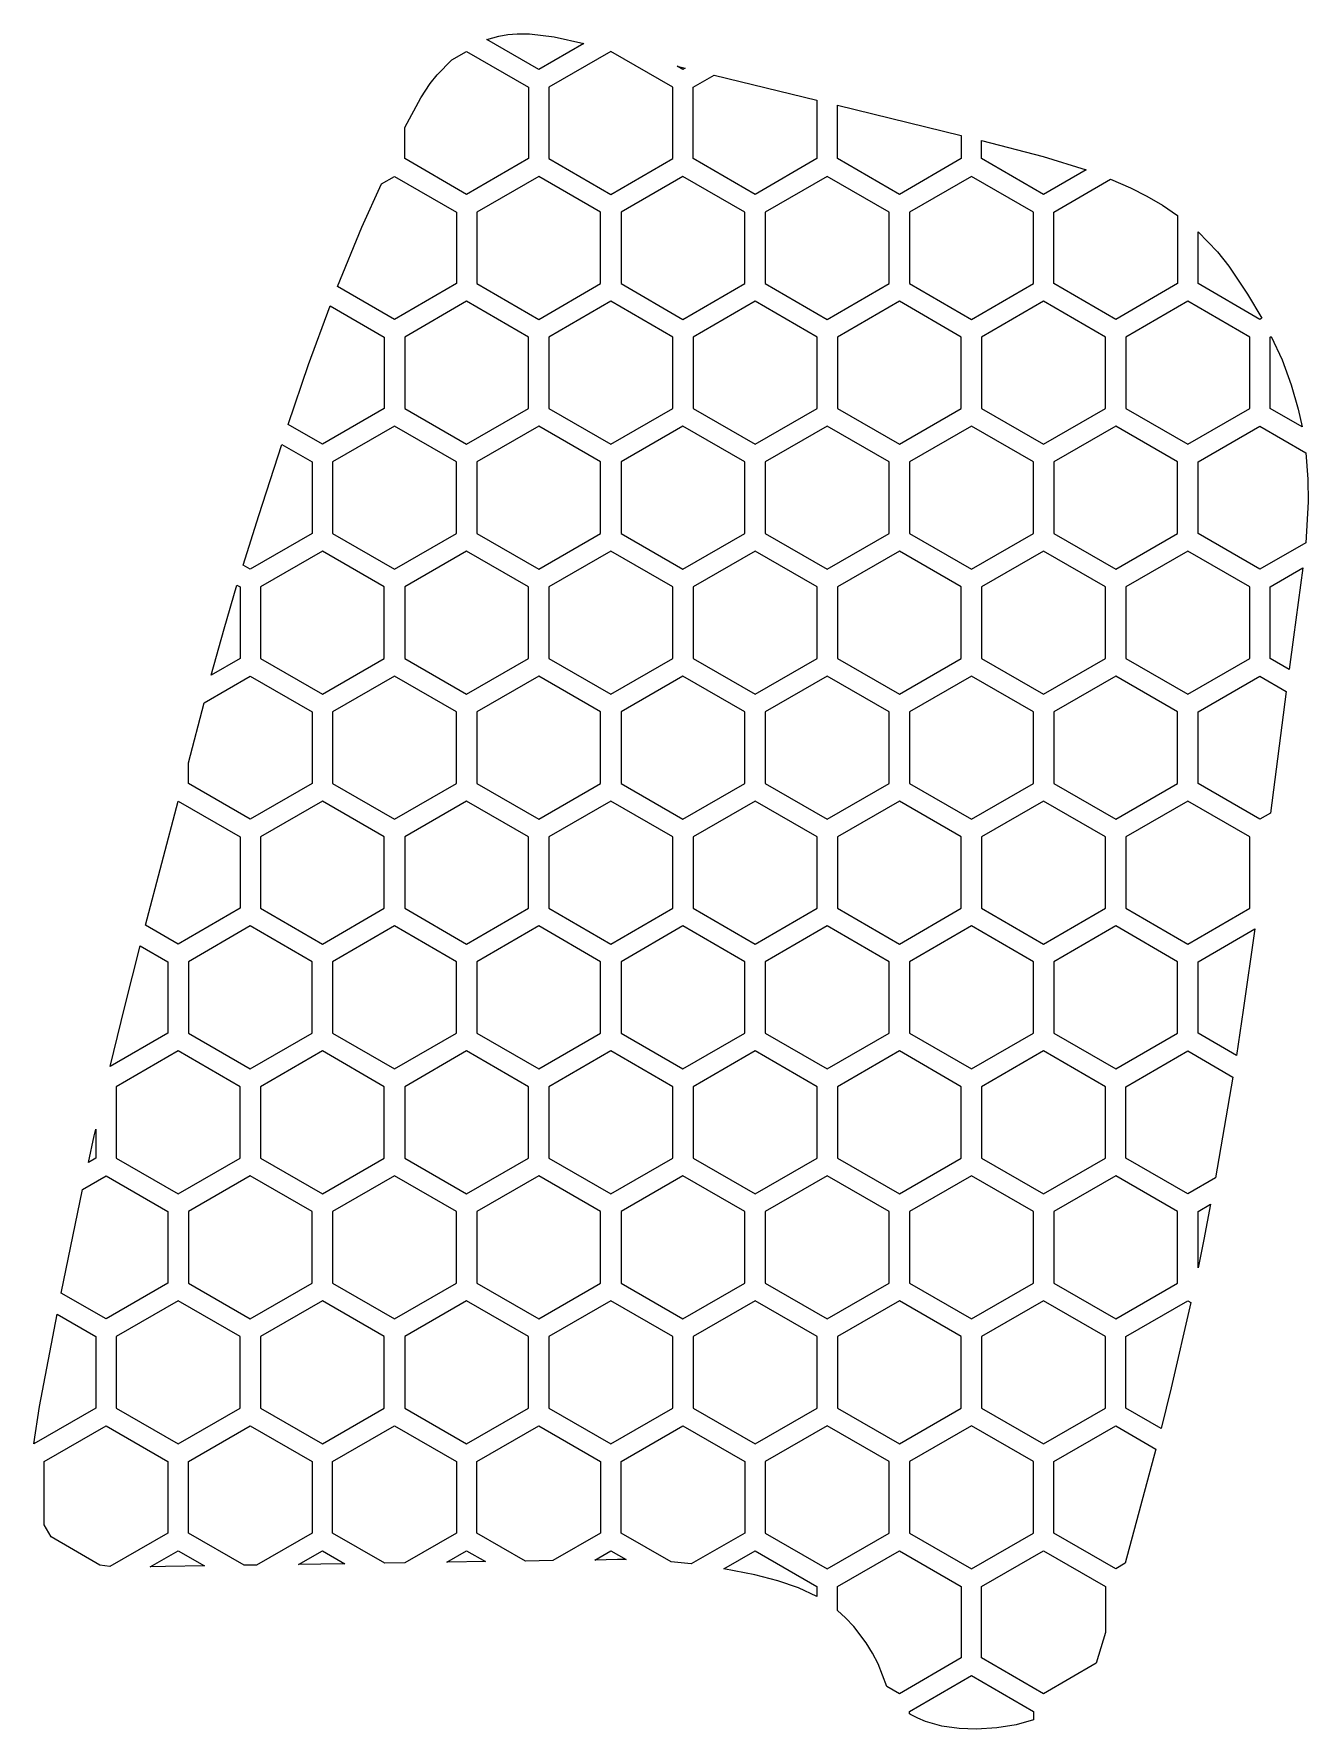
# Model space of a CAD drawing. Header units: millimetres. Extents: x 170.4 to 201.6, y -136.1 to -94.7.
import ezdxf

# ---------------------------------------------------------------- set-up
doc = ezdxf.new("R2010")
doc.units = ezdxf.units.MM

# ---------------------------------------------------------------- blocks, each defined once
blk = doc.blocks.new('HEX')
blk.add_lwpolyline([(1.516, 0.875), (0, 1.75), (-1.516, 0.875), (-1.516, -0.875), (0, -1.75), (1.516, -0.875)], close=True)

msp = doc.modelspace()

# ---------------------------------------------------------------- linework, layer by layer
for points in [[(181.454, -94.786), (181.749, -94.704), (181.973, -94.668), (182.198, -94.651), (182.5, -94.653), (183.107, -94.725), (183.833, -94.882), (182.727, -95.521), (181.454, -94.786)], [(179.446, -96.943), (179.838, -96.212), (180.072, -95.867), (180.241, -95.653), (180.601, -95.287), (180.961, -95.079), (182.477, -95.954), (182.477, -97.704), (180.961, -98.579), (179.446, -97.704), (179.446, -96.943)], [(186.118, -95.44), (186.315, -95.488), (186.258, -95.521), (186.118, -95.44)], [(187.018, -95.659), (189.539, -96.275), (189.539, -97.704), (188.024, -98.579), (186.508, -97.704), (186.508, -95.954), (187.018, -95.659)], [(190.039, -96.397), (193.07, -97.137), (193.07, -97.704), (191.555, -98.579), (190.039, -97.704), (190.039, -96.397)], [(193.57, -97.262), (195.079, -97.651), (196.125, -97.979), (195.086, -98.579), (193.57, -97.704), (193.57, -97.262)], [(177.802, -100.832), (178.399, -99.383), (178.878, -98.32), (179.196, -98.137), (180.711, -99.012), (180.711, -100.762), (179.196, -101.637), (177.802, -100.832)], [(196.728, -98.208), (197.214, -98.422), (197.612, -98.624), (197.996, -98.846), (198.367, -99.095), (198.367, -100.762), (196.851, -101.637), (195.336, -100.762), (195.336, -99.012), (196.728, -98.208)], [(198.867, -99.497), (199.342, -99.981), (199.621, -100.336), (200.082, -101.019), (200.43, -101.609), (200.382, -101.637), (198.867, -100.762), (198.867, -99.497)], [(176.592, -104.211), (177.09, -102.741), (177.619, -101.304), (178.946, -102.07), (178.946, -103.82), (177.43, -104.695), (176.592, -104.211)], [(200.661, -102.053), (200.923, -102.63), (201.148, -103.241), (201.319, -103.836), (201.413, -104.27), (200.632, -103.82), (200.632, -102.07), (200.661, -102.053)], [(201.508, -104.903), (201.556, -105.55), (201.562, -106.105), (201.504, -107.105), (200.382, -107.753), (198.867, -106.878), (198.867, -105.128), (200.382, -104.253), (201.508, -104.903)], [(175.49, -107.652), (175.872, -106.435), (176.434, -104.697), (177.18, -105.128), (177.18, -106.878), (175.665, -107.753), (175.49, -107.652)], [(201.437, -107.721), (201.203, -109.417), (201.099, -110.205), (200.632, -109.936), (200.632, -108.186), (201.437, -107.721)], [(174.71, -110.342), (175.023, -109.213), (175.34, -108.143), (175.415, -108.186), (175.415, -109.936), (174.71, -110.342)], [(174.149, -112.493), (174.535, -111.021), (175.665, -110.369), (177.18, -111.244), (177.18, -112.994), (175.665, -113.869), (174.149, -112.994), (174.149, -112.493)], [(201.028, -110.742), (200.64, -113.72), (200.382, -113.869), (198.867, -112.994), (198.867, -111.244), (200.382, -110.369), (201.028, -110.742)], [(173.1, -116.466), (173.901, -113.428), (175.415, -114.302), (175.415, -116.052), (173.899, -116.927), (173.1, -116.466)], [(200.259, -116.556), (199.975, -118.544), (199.805, -119.652), (198.867, -119.11), (198.867, -117.36), (200.259, -116.556)], [(172.239, -119.924), (172.595, -118.457), (172.971, -116.968), (173.649, -117.36), (173.649, -119.11), (172.239, -119.924)], [(199.722, -120.181), (199.298, -122.65), (198.617, -123.043), (197.101, -122.168), (197.101, -120.418), (198.617, -119.543), (199.722, -120.181)], [(171.701, -122.273), (171.846, -121.622), (171.884, -121.456), (171.884, -122.168), (171.701, -122.273)], [(171.037, -125.468), (171.558, -122.933), (172.134, -122.601), (173.649, -123.476), (173.649, -125.226), (172.134, -126.101), (171.037, -125.468)], [(199.176, -123.297), (199.008, -124.161), (198.867, -124.855), (198.867, -123.476), (199.176, -123.297)], [(198.687, -125.7), (198.209, -127.79), (197.965, -128.783), (197.101, -128.284), (197.101, -126.534), (198.617, -125.659), (198.687, -125.7)], [(170.368, -129.159), (170.502, -128.245), (170.936, -125.987), (171.884, -126.534), (171.884, -128.284), (170.368, -129.159)], [(170.792, -131.435), (170.618, -131.14), (170.618, -129.592), (172.134, -128.717), (173.649, -129.592), (173.649, -131.342), (172.228, -132.162), (171.984, -132.131), (170.792, -131.435)], [(175.821, -132.127), (175.517, -132.132), (174.149, -131.342), (174.149, -129.592), (175.665, -128.717), (177.18, -129.592), (177.18, -131.342), (175.821, -132.127)], [(179.448, -132.071), (178.956, -132.079), (177.68, -131.342), (177.68, -129.592), (179.196, -128.717), (180.711, -129.592), (180.711, -131.342), (179.448, -132.071)], [(183.071, -132.018), (182.4, -132.028), (181.211, -131.342), (181.211, -129.592), (182.727, -128.717), (184.242, -129.592), (184.242, -131.342), (183.071, -132.018)], [(186.46, -132.1), (185.968, -132.049), (184.742, -131.342), (184.742, -129.592), (186.258, -128.717), (187.774, -129.592), (187.774, -131.342), (186.46, -132.1)], [(197.838, -129.287), (197.087, -132.081), (196.851, -132.217), (195.336, -131.342), (195.336, -129.592), (196.851, -128.717), (197.838, -129.287)], [(174.543, -132.147), (173.586, -132.161), (173.211, -132.172), (173.899, -131.775), (174.543, -132.147)], [(177.982, -132.093), (177.391, -132.103), (176.848, -132.111), (177.43, -131.775), (177.982, -132.093)], [(181.425, -132.042), (180.505, -132.056), (180.474, -132.056), (180.961, -131.775), (181.425, -132.042)], [(184.871, -131.994), (184.656, -131.994), (184.097, -132.003), (184.492, -131.775), (184.871, -131.994)], [(189.539, -132.893), (189.085, -132.681), (188.58, -132.512), (188.02, -132.366), (187.261, -132.215), (188.024, -131.775), (189.539, -132.65), (189.539, -132.893)], [(191.25, -135.099), (191.038, -134.547), (190.901, -134.281), (190.744, -134.027), (190.44, -133.634), (190.236, -133.42), (190.039, -133.242), (190.039, -132.65), (191.555, -131.775), (193.07, -132.65), (193.07, -134.4), (191.555, -135.275), (191.25, -135.099)], [(196.601, -133.775), (196.376, -134.53), (195.086, -135.275), (193.57, -134.4), (193.57, -132.65), (195.086, -131.775), (196.601, -132.65), (196.601, -133.775)], [(194.836, -135.914), (194.412, -136.035), (193.94, -136.111), (193.441, -136.141), (193.018, -136.126), (192.596, -136.068), (192.193, -135.956), (192.005, -135.876), (191.829, -135.781), (191.805, -135.764), (191.805, -135.708), (193.32, -134.833), (194.836, -135.708), (194.836, -135.914)]]:
    msp.add_lwpolyline(points, close=True)

# ---------------------------------------------------------------- block references
for p in [(184.492, -96.829), (182.727, -99.887), (186.258, -99.887), (189.789, -99.887), (193.32, -99.887), (180.961, -102.945), (184.492, -102.945), (188.024, -102.945), (191.555, -102.945), (195.086, -102.945), (198.617, -102.945), (179.196, -106.003), (182.727, -106.003), (186.258, -106.003), (189.789, -106.003), (193.32, -106.003), (196.851, -106.003), (177.43, -109.061), (180.961, -109.061), (184.492, -109.061), (188.024, -109.061), (191.555, -109.061), (195.086, -109.061), (198.617, -109.061), (179.196, -112.119), (182.727, -112.119), (186.258, -112.119), (189.789, -112.119), (193.32, -112.119), (196.851, -112.119), (177.43, -115.177), (180.961, -115.177), (184.492, -115.177), (188.024, -115.177), (191.555, -115.177), (195.086, -115.177), (198.617, -115.177), (175.665, -118.235), (179.196, -118.235), (182.727, -118.235), (186.258, -118.235), (189.789, -118.235), (193.32, -118.235), (196.851, -118.235), (173.899, -121.293), (177.43, -121.293), (180.961, -121.293), (184.492, -121.293), (188.024, -121.293), (191.555, -121.293), (195.086, -121.293), (175.665, -124.351), (179.196, -124.351), (182.727, -124.351), (186.258, -124.351), (189.789, -124.351), (193.32, -124.351), (196.851, -124.351), (173.899, -127.409), (177.43, -127.409), (180.961, -127.409), (184.492, -127.409), (188.024, -127.409), (191.555, -127.409), (195.086, -127.409), (189.789, -130.467), (193.32, -130.467)]:
    msp.add_blockref('HEX', p)

doc.saveas('drawing.dxf')
